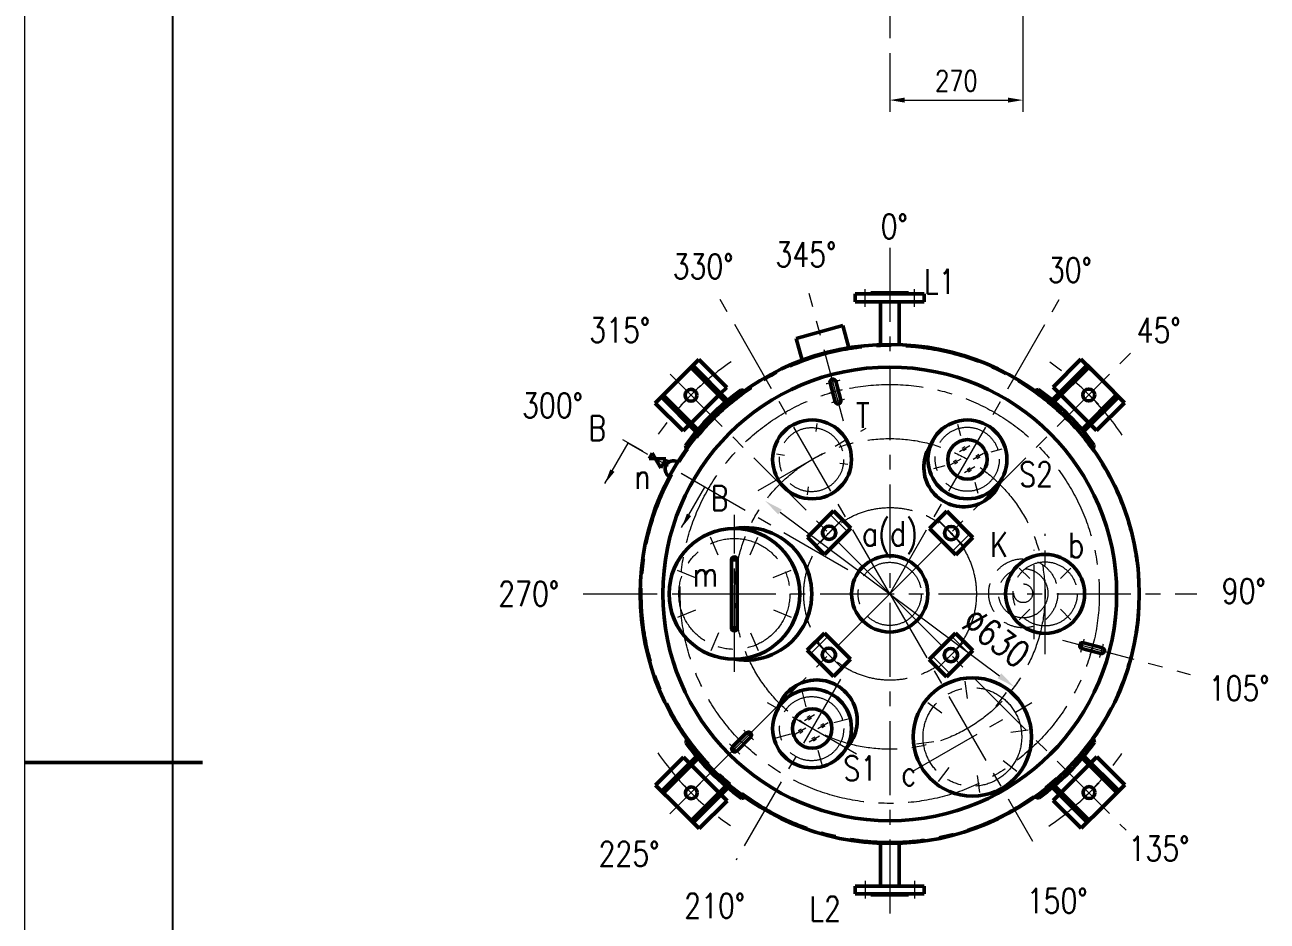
# Model space of a CAD drawing. Header units: millimetres. Extents: x -300 to 50368, y -660 to 14113.
# Drawn here: x 43240 to 45758, y 8746 to 10563 of the extents above; entities that cross this region are included whole.
import ezdxf

# ---------------------------------------------------------------- set-up
doc = ezdxf.new("R2010")
doc.units = ezdxf.units.MM
doc.header["$LTSCALE"] = 120
doc.linetypes.add('CENTER', pattern=[2, 1.25, -0.25, 0.25, -0.25])
doc.linetypes.add('DASHED', pattern=[0.75, 0.5, -0.25])
doc.layers.get('Defpoints').update_dxf_attribs({"lineweight": 18})
for name, color, linetype, lineweight in [('1轮廓实线层', 7, 'Continuous', 50), ('2细线层', 4, 'Continuous', 18), ('3中心线层', 1, 'CENTER', 18), ('4虚线层', 6, 'DASHED', 18), ('7标注层', 4, 'Continuous', 20)]:
    doc.layers.add(name, color=color, linetype=linetype, lineweight=lineweight)
doc.layers.add('图框层', color=7, linetype='Continuous')
doc.styles.add('TH_GBDIM', font='romans.shx', dxfattribs={"width": 0.8, "bigfont": 'gbcbig.shx'})
doc.dimstyles.new('TH_GBDIM', dxfattribs={"dimscale": 12, "dimtxt": 3.5, "dimasz": 2.5, "dimexe": 2, "dimexo": 0, "dimgap": 1.5, "dimtad": 1, "dimdec": 0, "dimzin": 0, "dimdsep": 46, "dimtxsty": 'TH_GBDIM', "dimcen": 2.5, "dimclrd": 256, "dimclre": 256, "dimclrt": 256, "dimadec": 0, "dimazin": 0, "dimtfac": 0.714286, "dimtdec": 0, "dimtmove": 0, "dimatfit": 3, "dimfxl": 0, "dimtzin": 0, "dimlwd": -1, "dimlwe": -1, "dimarcsym": 0})
doc.dimstyles.new('TH_GBDIM$3', dxfattribs={"dimscale": 15, "dimtxt": 3.5, "dimasz": 2.5, "dimexe": 2, "dimexo": 0, "dimgap": 1.5, "dimtad": 1, "dimdec": 0, "dimzin": 0, "dimdsep": 46, "dimtxsty": 'TH_GBDIM', "dimcen": 2.5, "dimclrd": 256, "dimclre": 256, "dimclrt": 256, "dimadec": 0, "dimazin": 0, "dimtfac": 0.714286, "dimtdec": 0, "dimtmove": 0, "dimatfit": 3, "dimfxl": 0, "dimtzin": 0, "dimlwd": -1, "dimlwe": -1, "dimarcsym": 0})

# ---------------------------------------------------------------- blocks, each defined once
blk = doc.blocks.new('*D148')
at = {"layer": '7标注层'}
for p, q in [((45263.1, 10871.2), (45263.1, 10386.6)), ((44993.1, 10495.1), (44993.1, 10386.6)), ((45023.1, 10410.6), (45233.1, 10410.6))]:
    blk.add_line(p, q, dxfattribs=at)
for points in [[(45023.1, 10415.6), (45023.1, 10405.6), (44993.1, 10410.6)], [(45233.1, 10415.6), (45233.1, 10405.6), (45263.1, 10410.6)]]:
    blk.add_solid(points, dxfattribs=at)
at = {"layer": 'Defpoints', "color": 0}
for p in [(45263.1, 10871.2), (44993.1, 10495.1), (45263.1, 10410.6)]:
    blk.add_point(p, dxfattribs=at)
at = {"layer": '7标注层', "insert": (45128.1, 10449.6), "char_height": 42, "attachment_point": 5, "style": 'TH_GBDIM'}
blk.add_mtext('270', dxfattribs=at)
blk = doc.blocks.new('*D160')
at = {"layer": '7标注层'}
blk.add_line((44770.7, 9575.2), (45215.4, 9243.2), dxfattribs=at)
for points in [[(44774.4, 9580.2), (44767, 9570.2), (44740.7, 9597.7)], [(45219.2, 9248.2), (45211.7, 9238.2), (45245.5, 9220.8)]]:
    blk.add_solid(points, dxfattribs=at)
at = {"layer": 'Defpoints', "color": 0}
for p in [(44740.7, 9597.7), (45245.5, 9220.8)]:
    blk.add_point(p, dxfattribs=at)
at = {"layer": '7标注层', "insert": (45209.1, 9320.6), "char_height": 52.5, "attachment_point": 5, "rotation": 323.257, "style": 'TH_GBDIM'}
blk.add_mtext('∅630', dxfattribs=at)

msp = doc.modelspace()

# ---------------------------------------------------------------- linework, layer by layer
msp.add_circle((44541.8, 9677.67), 2.5)
at = {"layer": '1轮廓实线层'}
for p, q in [((45063.08, 10017.73), (44923.08, 10017.73)), ((44923.08, 10017.73), (44923.08, 10001.73)), ((44923.08, 10001.73), (45063.08, 10001.73)), ((44955.08, 10019.73), (44955.08, 10017.73)), ((44974.08, 10001.73), (44974.08, 9914.86)), ((45012.08, 10001.73), (45012.08, 9914.86)), ((44897.75, 9953.28), (44803.34, 9927.29)), ((44897.75, 9953.28), (44910.15, 9908.38)), ((44803.34, 9927.29), (44815.5, 9883.03)), ((44606.11, 9884.57), (44561.92, 9840.38)), ((44662.68, 9828.01), (44606.11, 9884.57)), ((45324.1, 9828.62), (45380.66, 9885.19)), ((45380.66, 9885.19), (45424.86, 9841)), ((44660.43, 9798.44), (44590.2, 9868.66)), ((44593.74, 9872.2), (44664.26, 9801.68)), ((45393.04, 9872.82), (45322.52, 9802.3)), ((45326.35, 9799.05), (45396.57, 9869.28)), ((45424.86, 9841), (45393.04, 9872.82)), ((44517.72, 9796.19), (44561.92, 9840.38)), ((44561.92, 9840.38), (44530.1, 9808.56)), ((44639.7, 9819.17), (44643.23, 9822.7)), ((44662.68, 9828.01), (44650.31, 9815.63)), ((44691.85, 9823.23), (44699.34, 9821.23)), ((44882.46, 9798.66), (44872.11, 9837.3)), ((44894.05, 9801.77), (44883.7, 9840.41)), ((45294.92, 9823.85), (45287.44, 9821.85)), ((45336.47, 9816.25), (45324.1, 9828.62)), ((45347.08, 9819.79), (45343.54, 9823.32)), ((45469.05, 9796.8), (45424.86, 9841)), ((44530.1, 9808.56), (44600.62, 9738.04)), ((44603.86, 9741.87), (44533.63, 9812.1)), ((44646.77, 9812.1), (44590.2, 9755.53)), ((44660.43, 9798.44), (44639.7, 9819.17)), ((45396.57, 9756.15), (45340.01, 9812.71)), ((45382.91, 9742.49), (45453.14, 9812.71)), ((45456.68, 9809.18), (45386.15, 9738.66)), ((44574.29, 9739.62), (44517.72, 9796.19)), ((45412.48, 9740.24), (45469.05, 9796.8)), ((44586.67, 9751.99), (44574.29, 9739.62)), ((44583.13, 9762.6), (44579.59, 9759.06)), ((45382.91, 9742.49), (45403.65, 9763.22)), ((45412.48, 9740.24), (45400.11, 9752.61)), ((45403.65, 9763.22), (45407.18, 9759.68)), ((44579.06, 9710.44), (44581.07, 9702.96)), ((45407.71, 9711.06), (45405.71, 9703.58)), ((44505.15, 9683.87), (44511.25, 9694.44)), ((44539.46, 9683.3), (44505.15, 9683.87)), ((44528.9, 9665.01), (44511.25, 9694.44)), ((44528.9, 9665.01), (44539.46, 9683.3)), ((44879.39, 9577.4), (44826.14, 9524.15)), ((44914.39, 9542.39), (44879.39, 9577.4)), ((45108.63, 9576.78), (45073.63, 9541.77)), ((45161.87, 9523.53), (45108.63, 9576.78)), ((44826.14, 9524.15), (44861.14, 9489.15)), ((44861.14, 9489.15), (44914.39, 9542.39)), ((45073.63, 9541.77), (45126.87, 9488.53)), ((45126.87, 9488.53), (45161.87, 9523.53)), ((44672.08, 9478.22), (44672.08, 9340.22)), ((44672.08, 9478.22), (44684.08, 9478.22)), ((44684.08, 9478.22), (44684.08, 9340.22)), ((44672.08, 9340.22), (44684.08, 9340.22)), ((44860.52, 9329.91), (44825.52, 9294.91)), ((44913.77, 9276.66), (44860.52, 9329.91)), ((45126.25, 9329.29), (45073.01, 9276.04)), ((45161.25, 9294.29), (45126.25, 9329.29)), ((44825.52, 9294.91), (44878.77, 9241.66)), ((45108.01, 9241.04), (45161.25, 9294.29)), ((45382.55, 9298.7), (45421.19, 9288.35)), ((45385.65, 9310.3), (45424.29, 9299.94)), ((44878.77, 9241.66), (44913.77, 9276.66)), ((45073.01, 9276.04), (45108.01, 9241.04)), ((44702.64, 9127.19), (44674.35, 9098.9)), ((44711.12, 9118.7), (44682.83, 9090.41)), ((44579.68, 9107.38), (44581.69, 9114.86)), ((45408.33, 9108), (45406.33, 9115.48)), ((43239.63, 9067.36), (43599.63, 9067.36)), ((44574.91, 9078.2), (44518.34, 9021.63)), ((44530.72, 9009.26), (44601.24, 9079.78)), ((44604.48, 9075.95), (44534.25, 9005.72)), ((44574.91, 9078.2), (44587.29, 9065.83)), ((44604.48, 9075.95), (44583.75, 9055.22)), ((45383.53, 9076.57), (45453.76, 9006.34)), ((45457.3, 9009.88), (45386.77, 9080.4)), ((45400.73, 9066.45), (45413.1, 9078.82)), ((45413.1, 9078.82), (45469.67, 9022.25)), ((44583.75, 9055.22), (44580.21, 9058.76)), ((44590.82, 9062.29), (44647.39, 9005.72)), ((45340.62, 9006.34), (45397.19, 9062.91)), ((45404.26, 9055.84), (45407.8, 9059.38)), ((44518.34, 9021.63), (44562.54, 8977.44)), ((44661.05, 9019.38), (44590.82, 8949.15)), ((45393.66, 8946.24), (45323.13, 9016.76)), ((45326.96, 9020), (45397.19, 8949.77)), ((45326.96, 9020), (45347.7, 8999.27)), ((45469.67, 9022.25), (45425.48, 8978.06)), ((44594.36, 8945.62), (44664.88, 9016.14)), ((44640.32, 8998.65), (44643.85, 8995.12)), ((44650.92, 9002.19), (44663.3, 8989.81)), ((44692.47, 8994.58), (44699.96, 8996.59)), ((45295.54, 8995.2), (45288.06, 8997.21)), ((45324.71, 8990.43), (45337.09, 9002.81)), ((45347.7, 8999.27), (45344.16, 8995.74)), ((45425.48, 8978.06), (45457.3, 9009.88)), ((44606.73, 8933.24), (44562.54, 8977.44)), ((44562.54, 8977.44), (44594.36, 8945.62)), ((44663.3, 8989.81), (44606.73, 8933.24)), ((45324.71, 8990.43), (45381.28, 8933.86)), ((45381.28, 8933.86), (45425.48, 8978.06)), ((44974.08, 8816.71), (44974.08, 8903.58)), ((45012.08, 8816.71), (45012.08, 8903.58)), ((44923.08, 8800.71), (44923.08, 8816.71)), ((44923.08, 8816.71), (45063.08, 8816.71)), ((45063.08, 8800.71), (44923.08, 8800.71)), ((44955.08, 8798.71), (44955.08, 8800.71))]:
    msp.add_line(p, q, dxfattribs=at)
at = {"layer": '1轮廓实线层', "extrusion": (-1.22465e-16, 0, -1)}
for p, q in [((44955.08, 10019.73), (45031.08, 10019.73)), ((45031.08, 10019.73), (45031.08, 10017.73)), ((45063.08, 10017.73), (45063.08, 10001.73))]:
    msp.add_line(p, q, dxfattribs=at)
at = {"layer": '1轮廓实线层', "extrusion": (-1.22465e-16, 1.67292e-29, -1)}
for p, q in [((45063.08, 8800.71), (45063.08, 8816.71)), ((44955.08, 8798.71), (45031.08, 8798.71)), ((45031.08, 8798.71), (45031.08, 8800.71))]:
    msp.add_line(p, q, dxfattribs=at)
at = {"layer": '1轮廓实线层'}
for centre, radius in [((44993.08, 9409.22), 506), ((44993.08, 9409.22), 460), ((44590.2, 9812.09), 12), ((45396.57, 9812.71), 12), ((44835.58, 9682.02), 80), ((45150.58, 9682.02), 80), ((45150.58, 9682.02), 40), ((44870.26, 9533.27), 13.5), ((45117.75, 9532.65), 13.5), ((44678.08, 9409.22), 132.5), ((44993.08, 9409.22), 77.29), ((45308.08, 9409.22), 80), ((44869.64, 9285.79), 13.5), ((45117.13, 9285.17), 13.5), ((45160.67, 9119.15), 120), ((44835.58, 9136.42), 80), ((44835.93, 9136.22), 40), ((44590.82, 9005.72), 12), ((45397.19, 9006.34), 12)]:
    msp.add_circle(centre, radius, dxfattribs=at)
for centre, radius, start, end in [((44993.08, 9409.22), 512, 126.0384, 143.9616), ((44877.9, 9838.85), 6, 14.99513, 195.00487), ((44993.7, 9409.84), 512, 36.0384, 53.9616), ((44888.26, 9800.21), 6, 194.9948, 15.0052), ((45142.85, 9666.51), 80.73, 144.92796, 342.10824), ((44554.87, 9662.22), 17.11, 63.44437, 236.55417), ((44700.7, 9409.22), 134.42, 260.31166, 99.68834), ((44678.08, 9478.22), 6, 0, 180), ((44678.08, 9340.22), 6, 180, 0), ((45384.1, 9304.5), 6, 74.9948, 255.0052), ((45422.74, 9294.15), 6, 254.99513, 75.00487), ((44844.89, 9152.55), 82.14, 316.89719, 163.10281), ((44706.88, 9122.94), 6, 314.9948, 135.0052), ((44993.7, 9408.6), 512, 216.0384, 233.9616), ((44678.59, 9094.66), 6, 134.99513, 315.00487), ((44994.32, 9409.22), 512, 306.0384, 323.9616)]:
    msp.add_arc(centre, radius, start, end, dxfattribs=at)
at = {"layer": '2细线层'}
for p, q in [((43239.63, 4021.36), (43239.63, 14113.36)), ((45134.6, 9698.32), (45155.41, 9710.34)), ((45140.05, 9704.71), (45146.19, 9708.25)), ((45142.85, 9699.85), (45148.99, 9703.4)), ((45116.98, 9671.3), (45137.79, 9683.32)), ((45122.43, 9677.69), (45128.57, 9681.23)), ((45125.23, 9672.83), (45131.37, 9676.38)), ((45162.26, 9682.35), (45183.07, 9694.37)), ((45167.71, 9688.74), (45173.85, 9692.28)), ((45170.51, 9683.88), (45176.65, 9687.43)), ((45144.64, 9655.33), (45165.45, 9667.35)), ((45150.09, 9661.72), (45156.23, 9665.26)), ((45152.89, 9656.86), (45159.03, 9660.41)), ((44819.95, 9152.53), (44840.76, 9164.54)), ((44825.4, 9158.91), (44831.54, 9162.45)), ((44828.2, 9154.06), (44834.34, 9157.6)), ((44847.61, 9136.56), (44868.42, 9148.57)), ((44853.06, 9142.94), (44859.2, 9146.48)), ((44802.33, 9125.51), (44823.14, 9137.52)), ((44807.78, 9131.89), (44813.92, 9135.43)), ((44810.58, 9127.04), (44816.72, 9130.58)), ((44829.99, 9109.54), (44850.8, 9121.55)), ((44835.44, 9115.92), (44841.58, 9119.47)), ((44855.86, 9138.09), (44862, 9141.63)), ((44838.24, 9111.07), (44844.38, 9114.61))]:
    msp.add_line(p, q, dxfattribs=at)
at = {"layer": '3中心线层'}
for p, q in [((44993.08, 13806.11), (44993.08, 10495.11)), ((44993.08, 10111.21), (44993.08, 8749.63)), ((44943.08, 9991.34), (44943.08, 10026.99)), ((45043.08, 9991.34), (45043.08, 10026.99)), ((44993.08, 9409.22), (44649.27, 10006.48)), ((44899.17, 9759.47), (44829.83, 10018.25)), ((44993.08, 9409.22), (45336.89, 10006.48)), ((44993.08, 9409.22), (45489.97, 9906.11)), ((44993.08, 9409.22), (44528.79, 9873.51)), ((44569.8, 9792.2), (44609.2, 9831.61)), ((45376.68, 9833.12), (45416.09, 9793.72)), ((44843.83, 9738.27), (44846.02, 9754.47)), ((45137.43, 9730), (45131.34, 9752.7)), ((44726.58, 9619.09), (44945.27, 9745.35)), ((44908.01, 9458.33), (44452.06, 9721.57)), ((45198.56, 9697.07), (45221.26, 9703.15)), ((44779.87, 9690.12), (44763.68, 9692.31)), ((44891.98, 9674.31), (44908.18, 9672.12)), ((45104.5, 9668.87), (45081.8, 9662.78)), ((44828.02, 9626.16), (44825.83, 9609.97)), ((45165.63, 9635.94), (45171.72, 9613.24)), ((44678.08, 9250.95), (44678.08, 9569.33)), ((44843.88, 9506.89), (44895.4, 9558.41)), ((44844.5, 9507.51), (44896.02, 9559.03)), ((45090.75, 9558.41), (45142.27, 9506.89)), ((45091.99, 9558.41), (45143.51, 9506.89)), ((44645.06, 9488.02), (44630.01, 9524.33)), ((44710.45, 9488.29), (44725.49, 9524.6)), ((45308.08, 9286.94), (45308.08, 9531.28)), ((45286.02, 9317.56), (45286.02, 9498.32)), ((44599.01, 9441.59), (44562.69, 9456.63)), ((44756.88, 9442.24), (44793.19, 9457.28)), ((45276.88, 9440.42), (45255.8, 9461.5)), ((45339.28, 9440.42), (45360.35, 9461.5)), ((44371.84, 9409.22), (45615.56, 9409.22)), ((44993.08, 9409.22), (44528.79, 8944.93)), ((44552.35, 9409.22), (44803.81, 9409.22)), ((44993.08, 9409.22), (45472.11, 8930.19)), ((44993.08, 9409.22), (45282.51, 8907.91)), ((44599.28, 9376.2), (44562.96, 9361.15)), ((44757.15, 9376.85), (44793.46, 9361.81)), ((45276.88, 9378.02), (45255.8, 9356.94)), ((45339.28, 9378.02), (45360.35, 9356.94)), ((44645.71, 9330.15), (44630.67, 9293.83)), ((44711.1, 9330.42), (44726.14, 9294.1)), ((44895.4, 9260.03), (44843.88, 9311.55)), ((44895.4, 9260.03), (44843.88, 9311.55)), ((45142.89, 9310.93), (45091.37, 9259.41)), ((45343.36, 9315.42), (45602.14, 9246.08)), ((44893.17, 9236.18), (44681.45, 8869.46)), ((45150.54, 9197.05), (45145.93, 9232.06)), ((44823.81, 9180.33), (44815.89, 9209.9)), ((45208.6, 9181.32), (45230.1, 9209.33)), ((44925.91, 9084.27), (44745.25, 9188.57)), ((45040.22, 9049.61), (45281.3, 9188.8)), ((45098.36, 9167.12), (45070.35, 9188.62)), ((44736.7, 9152.77), (44547.26, 8963.33)), ((44879.48, 9148.19), (44909.06, 9156.11)), ((44791.67, 9124.66), (44762.09, 9116.73)), ((45238.53, 9129.14), (45273.54, 9133.75)), ((44847.34, 9092.51), (44855.27, 9062.94)), ((45082.63, 9109.06), (45047.62, 9104.45)), ((45222.8, 9071.08), (45250.81, 9049.58)), ((45112.56, 9056.88), (45091.06, 9028.87)), ((44610.71, 8985.32), (44571.31, 9024.72)), ((45170.62, 9041.15), (45175.23, 9006.14)), ((45417.6, 9026.23), (45378.19, 8986.83)), ((44943.08, 8827.1), (44943.08, 8791.45)), ((45043.08, 8827.1), (45043.08, 8791.45))]:
    msp.add_line(p, q, dxfattribs=at)
for centre, radius in [((44993.7, 9409.22), 502.36), ((44993.08, 9409.22), 424.83), ((45150.23, 9682.22), 65), ((44993.08, 9409.22), 315), ((44834.6, 9681.45), 65), ((44993.7, 9409.22), 175), ((44678.08, 9409.22), 112.5), ((44993.08, 9409.22), 64.04), ((45308.08, 9409.22), 65), ((45263.7, 9410.5), 50), ((45160.67, 9119.15), 100), ((44834.73, 9135.93), 65)]:
    msp.add_circle(centre, radius, dxfattribs=at)
for centre, radius, start, end in [((44993.08, 9409.22), 570.12, 124.31003, 145.68997), ((44993.7, 9409.84), 570.12, 34.31003, 55.68997), ((45041.52, 9228.43), 632, 103.68589, 106.32417), ((45041.52, 9228.43), 612, 103.68589, 106.32417), ((45041.52, 9228.43), 592, 103.68589, 106.32417), ((44812.29, 9457.66), 592, 343.68589, 346.32417), ((44812.29, 9457.66), 612, 343.68589, 346.32417), ((44812.29, 9457.66), 632, 343.68589, 346.32417), ((45125.43, 9541.57), 612, 223.68589, 226.32417), ((45125.43, 9541.57), 592, 223.68589, 226.32417), ((45125.43, 9541.57), 632, 223.68589, 226.32417), ((44993.7, 9408.6), 570.12, 214.31003, 235.68997), ((44994.32, 9409.22), 570.12, 304.31003, 325.68997)]:
    msp.add_arc(centre, radius, start, end, dxfattribs=at)
at = {"layer": '4虚线层'}
for p, q in [((44907.46, 9535.46), (44872.46, 9570.47)), ((45119.94, 9495.46), (45154.94, 9530.46)), ((44867.45, 9322.98), (44832.45, 9287.98)), ((45154.32, 9287.36), (45119.32, 9322.36)), ((45079.94, 9282.97), (45114.94, 9247.97))]:
    msp.add_line(p, q, dxfattribs=at)
for radius in [70, 19]:
    msp.add_circle((45263.7, 9410.5), radius, dxfattribs=at)
at = {"layer": '7标注层'}
for centre in [(44870.26, 9533.27), (45117.75, 9532.65), (44869.64, 9285.79), (45117.13, 9285.17)]:
    msp.add_circle(centre, 15.5, dxfattribs=at)
at = {"layer": '图框层'}
msp.add_line((43539.63, 4141.36), (43539.63, 13993.36), dxfattribs=at)

# ---------------------------------------------------------------- texts
at = {"layer": '2细线层', "style": 'TH_GBDIM', "width": 0.8}
for s, p in [('0%%d', (44974.69, 10129.33)), ('345%%d', (44761.26, 10072.72)), ('330%%d', (44552.93, 10048.45)), ('30%%d', (45313.66, 10040.79)), ('L1', (45063.08, 10017.73)), ('315%%d', (44383.77, 9919.16)), ('45%%d', (45493.58, 9918.79)), ('300%%d', (44247.55, 9766.52)), ('T', (44924.95, 9745.9)), ('B', (44382.2, 9720.16)), ('S2', (45255.52, 9626.99)), ('n', (44475.38, 9622.35)), ('B', (44630.16, 9578.37)), ('a(d)', (44937.09, 9506.48)), ('K', (45196.6, 9484.4)), ('b', (45354.9, 9482.91)), ('m', (44593.73, 9424.32)), ('270%%d', (44199.22, 9384.66)), ('90%%d', (45666.23, 9389.95)), ('105%%d', (45639.61, 9192.91)), ('S1', (44899.23, 9030.62)), ('c', (45016.47, 9020.28)), ('135%%d', (45477.12, 8867.77)), ('225%%d', (44402.64, 8857.04)), ('210%%d', (44576.25, 8751.73)), ('L2', (44830.6, 8745.87)), ('150%%d', (45270.75, 8761.94))]:
    msp.add_text(s, height=50, dxfattribs=at).set_placement(p)

# ---------------------------------------------------------------- dimensions: what is measured, and where the dimension line sits
at = {"layer": '7标注层'}
dim = msp.add_linear_dim(base=(45263.08, 10410.55), p1=(44993.08, 10495.11), p2=(45263.08, 10871.25), dimstyle='TH_GBDIM', dxfattribs=at)
dim.commit()
dim.dimension.update_dxf_attribs({"geometry": '*D148', "text_midpoint": (45128.08, 10410.55), "dimtype": 160})
dim = msp.add_diameter_dim_2p(p1=(44740.66, 9597.66), p2=(45245.5, 9220.78), dimstyle='TH_GBDIM$3', override={"dimtmove": 2}, dxfattribs=at)
dim.commit()
dim.dimension.update_dxf_attribs({"geometry": '*D160', "text_midpoint": (45209.08, 9320.58), "dimtype": 163})

# ---------------------------------------------------------------- leaders
for points in [[(44415.77, 9633.25), (44463.08, 9715.2), (44502.16, 9692.64)], [(44571.17, 9543.53), (44618.49, 9625.48), (44571.28, 9652.73)]]:
    msp.add_leader(points, dimstyle='TH_GBDIM', override={"dimgap": 1.5, "dimtad": 0}, dxfattribs=at)

doc.saveas('drawing.dxf')
